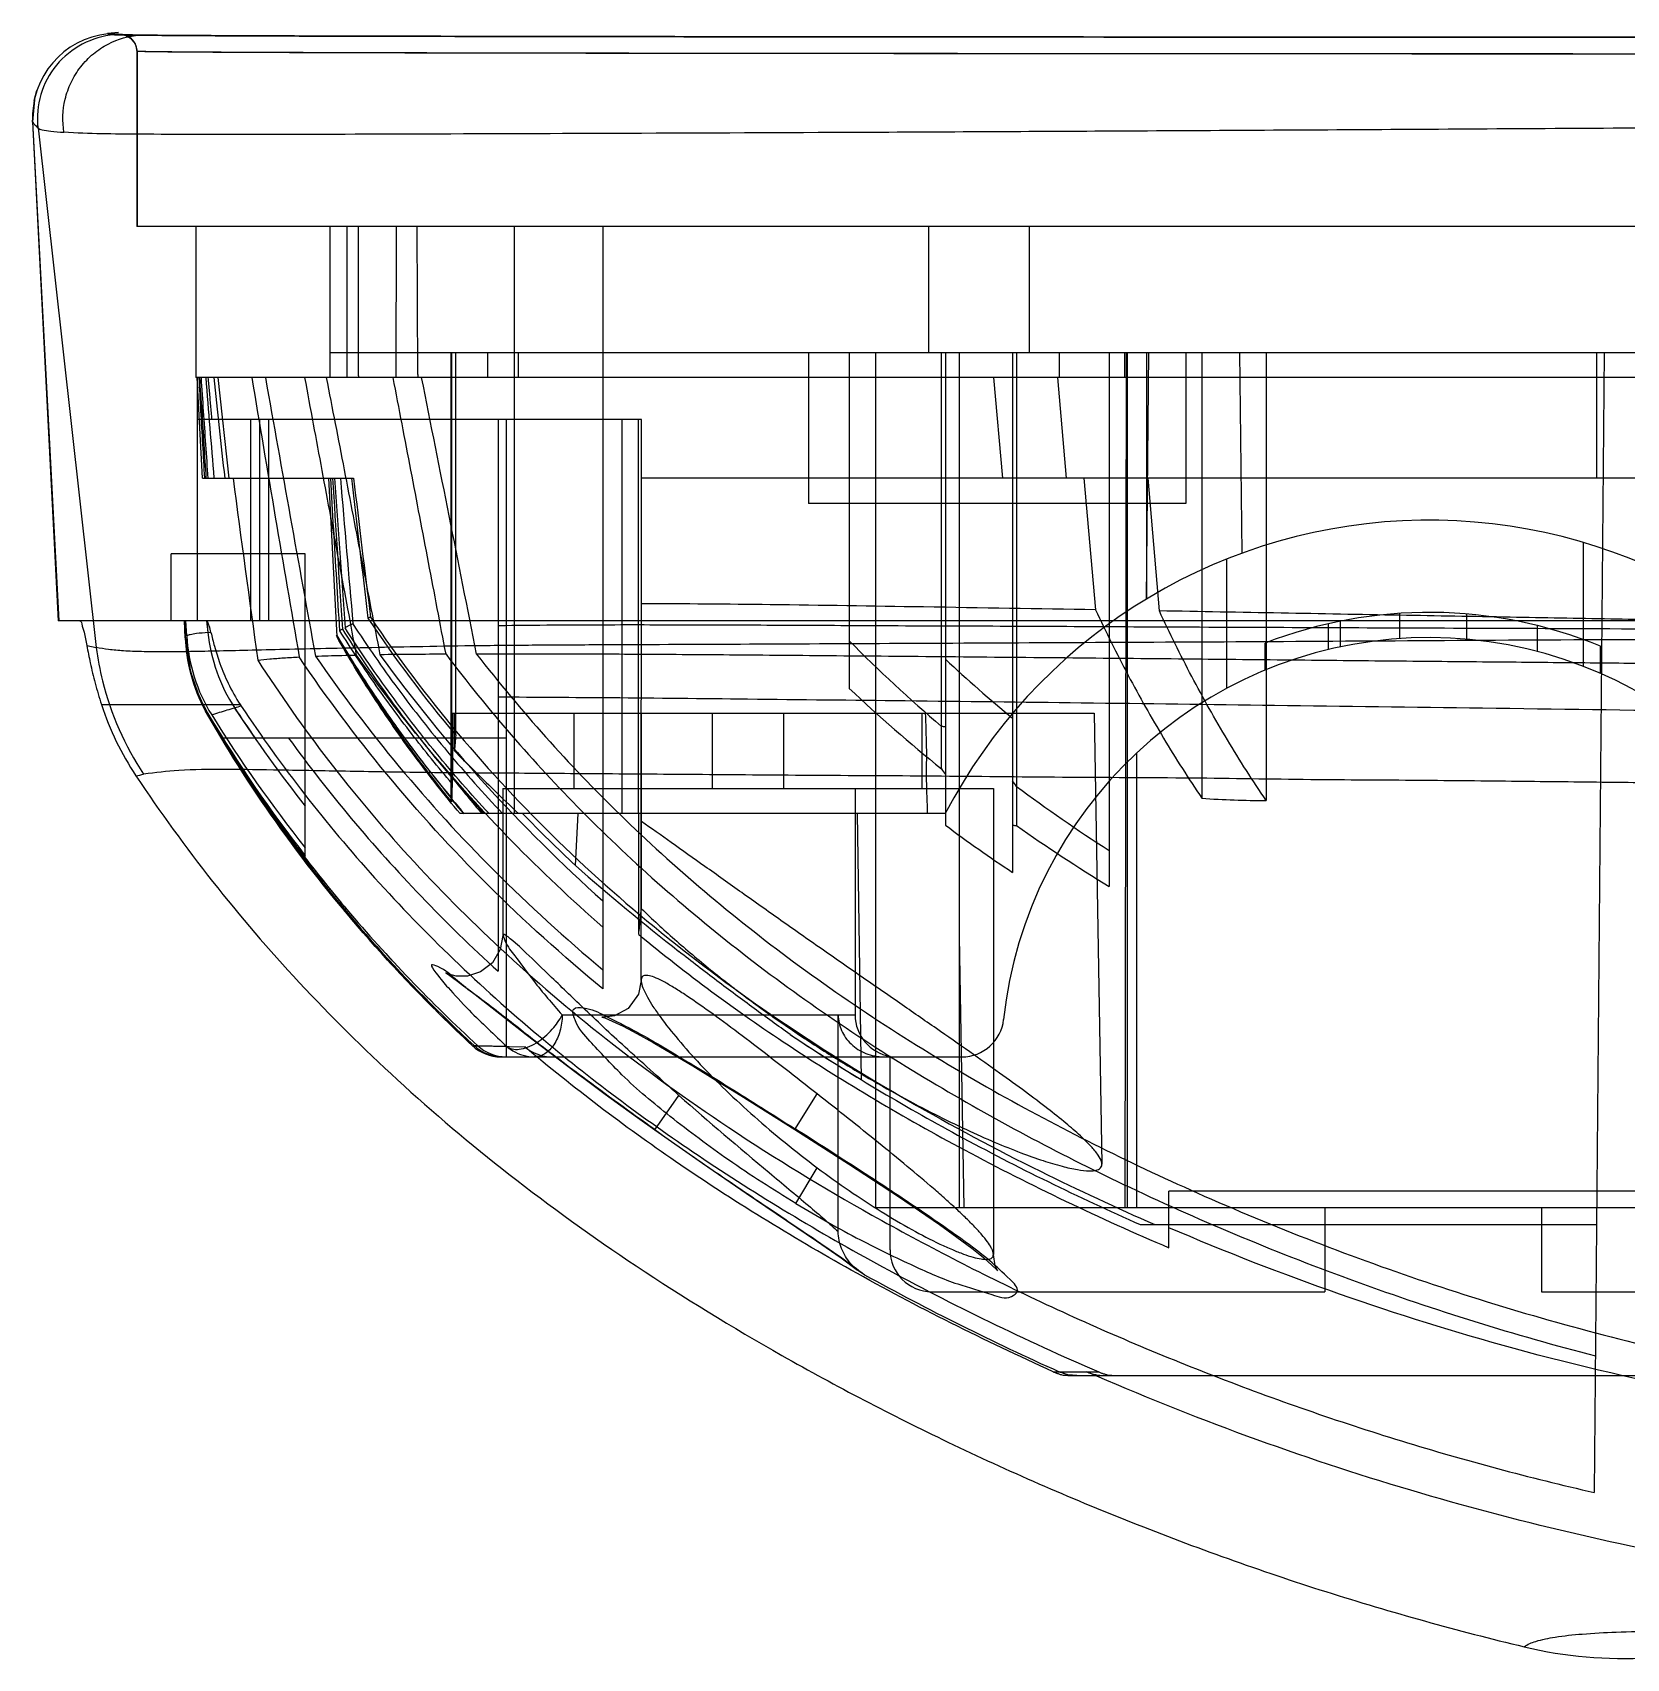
# Model space of a CAD drawing. Header units: inches. Extents: x 67 to 1213, y 469 to 1118.
# Drawn here: x 219.42 to 238.42, y 970.75 to 990.13 of the extents above; entities that cross this region are included whole.
import ezdxf

# ---------------------------------------------------------------- set-up
doc = ezdxf.new("R2010")
doc.units = ezdxf.units.IN
doc.header["$MEASUREMENT"] = 0

msp = doc.modelspace()

# ---------------------------------------------------------------- linework, layer by layer
at = {"color": 7, "linetype": 'Continuous'}
for p, q in [((220.44051, 990.13492), (220.31057, 990.12128)), ((220.31495, 990.11772), (220.4398, 990.13031)), ((220.39123, 990.10712), (220.44486, 990.11158)), ((220.39269, 990.10708), (220.39123, 990.10712)), ((220.44001, 990.13025), (220.4398, 990.13031)), ((220.44472, 990.11176), (220.44479, 990.11157)), ((220.53254, 990.10771), (220.51531, 990.10823)), ((220.563, 990.10695), (220.53254, 990.10771)), ((220.60805, 990.10605), (220.55368, 990.10716)), ((220.69998, 990.10465), (220.60805, 990.10605)), ((220.63946, 990.0033), (220.63923, 990.00376)), ((220.64019, 990.00187), (220.64006, 990.00213)), ((220.90784, 990.10242), (220.69304, 990.10474)), ((222.19935, 990.09563), (220.89423, 990.10255)), ((225.75208, 990.08762), (222.188, 990.09567)), ((235.31321, 990.07972), (225.7044, 990.08769)), ((226.42882, 990.08671), (226.28978, 990.08688)), ((239.07034, 990.0786), (236.52514, 990.07934)), ((220.66001, 989.93126), (220.66001, 987.8202)), ((220.66183, 989.91252), (220.66001, 989.93126)), ((220.66162, 989.91177), (220.66139, 989.91177)), ((220.66161, 989.91224), (220.66162, 989.91184)), ((220.66496, 989.9133), (220.66496, 987.8202)), ((219.43769, 989.33313), (219.41601, 989.06803)), ((219.41601, 989.06803), (219.72192, 983.12014)), ((219.41683, 989.07022), (219.72866, 983.12014)), ((219.4803, 988.99865), (219.48169, 988.99738)), ((219.48161, 988.99801), (220.17611, 982.8018)), ((273.274, 987.8202), (220.66001, 987.8202)), ((221.36496, 987.8202), (221.36496, 986.0202)), ((222.96162, 987.8202), (222.96162, 986.0202)), ((223.16624, 986.0202), (223.16831, 987.8202)), ((223.30339, 986.043), (223.30074, 987.8202)), ((223.75124, 986.0202), (223.75537, 987.8202)), ((224.00871, 986.05886), (224.00401, 987.8202)), ((225.15703, 987.8202), (225.15703, 980.8202)), ((226.21745, 987.8202), (226.21745, 978.7298)), ((230.10295, 986.3202), (230.10295, 987.8202)), ((231.30295, 986.3202), (231.30295, 987.8202)), ((222.96162, 986.3202), (270.97207, 986.3202)), ((224.40707, 980.9646), (224.40707, 986.3202)), ((224.4163, 980.99807), (224.4163, 986.3202)), ((224.46264, 981.75498), (224.46264, 986.3202)), ((224.84667, 986.0202), (224.84667, 986.3202)), ((228.66704, 986.3202), (228.66704, 984.5202)), ((229.15375, 986.3202), (229.15375, 982.31396)), ((229.46704, 986.3202), (229.46704, 976.1202)), ((230.25573, 981.35313), (230.25573, 986.3202)), ((230.30295, 986.3202), (230.30295, 980.68184)), ((230.46704, 986.3202), (230.46704, 976.1202)), ((231.10295, 986.3202), (231.10295, 980.11853)), ((231.15016, 986.3202), (231.15016, 980.678)), ((231.65906, 986.3202), (231.65906, 986.0202)), ((232.25214, 986.3202), (232.25214, 979.95308)), ((232.44211, 986.0202), (232.44211, 986.3202)), ((232.44561, 976.1202), (232.46153, 986.3202)), ((232.46704, 986.3202), (232.46704, 976.1202)), ((232.72464, 986.3202), (232.69381, 983.37656)), ((232.69933, 986.3202), (232.69933, 983.37991)), ((233.16704, 986.3202), (233.16704, 984.5202)), ((233.36015, 986.3202), (233.36015, 981.00307)), ((233.80945, 986.3202), (233.83453, 983.92484)), ((234.12753, 986.3202), (234.12753, 980.97521)), ((238.1578, 986.3202), (238.03916, 972.72457)), ((238.06704, 986.3202), (238.06704, 984.8202)), ((272.55494, 986.0202), (221.36497, 986.0202)), ((221.37831, 986.02019), (221.37904, 986.02016)), ((221.44204, 984.82014), (221.37914, 986.0202)), ((221.37914, 986.02018), (221.37914, 983.12014)), ((221.62369, 986.02019), (221.75585, 984.82008)), ((223.30339, 986.043), (223.3034, 986.0202)), ((224.00871, 986.05886), (224.00874, 986.0202)), ((230.87473, 986.0202), (230.98193, 984.82014)), ((231.74705, 984.82014), (231.64371, 986.0202)), ((226.67671, 985.5202), (221.37914, 985.5202)), ((222.01908, 983.12014), (222.01908, 985.5202)), ((222.12296, 985.5202), (222.12296, 983.12014)), ((222.22965, 985.5202), (222.22965, 983.12014)), ((224.96704, 985.5202), (224.96704, 978.94086)), ((225.06704, 977.9202), (225.06704, 985.5202)), ((226.44204, 985.5202), (226.44204, 980.8202)), ((226.63988, 980.8202), (226.63988, 985.5202)), ((226.67319, 978.83247), (226.67669, 985.5202)), ((221.44186, 984.82013), (221.44113, 984.82015)), ((221.44204, 984.82014), (223.24414, 984.82014)), ((222.9441, 984.82014), (223.04308, 982.93147)), ((267.2574, 984.82014), (226.67668, 984.82014)), ((231.95326, 984.82014), (232.09265, 983.25075)), ((232.85263, 983.23769), (232.71755, 984.82014)), ((233.16704, 984.5202), (228.66704, 984.5202)), ((237.90812, 984.05405), (237.90812, 982.57636)), ((222.66704, 983.9202), (221.06704, 983.9202)), ((221.06704, 983.12014), (221.06704, 983.9202)), ((222.66704, 980.27143), (222.66704, 983.9202)), ((233.65335, 983.85551), (233.65335, 982.313)), ((235.71431, 983.20867), (235.71431, 982.90799)), ((274.21197, 983.12014), (219.72212, 983.12014)), ((221.23615, 982.91752), (221.22669, 983.12014)), ((221.24303, 982.88529), (221.23072, 983.12014)), ((221.2543, 982.94056), (221.24425, 983.12014)), ((221.49154, 983.12014), (221.50547, 982.97984)), ((221.4934, 983.12014), (221.50738, 982.97996)), ((234.86431, 983.08458), (234.86431, 982.77638)), ((235.0128, 983.11618), (235.01176, 983.11622)), ((235.01176, 982.80996), (235.01176, 983.1162)), ((236.51431, 983.20165), (236.51431, 982.90055)), ((237.36279, 982.75288), (237.36279, 983.06246)), ((220.06273, 982.82388), (220.17611, 982.8018)), ((221.50547, 982.9828), (221.54317, 982.97906)), ((223.04168, 982.95168), (223.04052, 982.95442)), ((234.11279, 982.531), (234.11279, 982.85425)), ((238.1128, 982.492), (238.1128, 982.81777)), ((235.01176, 982.80998), (235.0128, 982.80994)), ((220.23802, 982.12014), (221.89292, 982.12014)), ((221.50645, 981.99305), (221.50616, 981.99358)), ((221.51629, 981.99373), (221.51647, 981.99391)), ((221.56655, 981.91103), (221.51747, 981.99329)), ((221.51802, 981.99173), (221.58453, 981.88123)), ((224.42327, 982.0202), (224.42318, 981.24547)), ((224.42327, 982.0202), (232.07369, 982.0202)), ((224.44668, 981.56949), (224.44655, 982.0202)), ((225.87405, 981.1202), (225.87405, 982.0202)), ((226.67573, 979.68726), (226.67647, 982.0202)), ((227.52319, 981.1202), (227.52319, 982.0202)), ((228.37405, 981.1202), (228.37405, 982.0202)), ((230.02319, 981.1202), (230.02319, 982.0202)), ((232.07369, 982.0202), (232.1676, 976.64044)), ((225.06704, 981.7202), (221.67189, 981.7202)), ((232.58008, 981.54227), (232.58008, 976.1202)), ((225.02405, 981.1202), (230.87319, 981.1202)), ((225.02405, 981.1202), (225.02405, 979.36939)), ((229.22405, 981.1202), (229.22405, 978.4202)), ((230.87319, 981.1202), (230.87319, 975.56449)), ((230.30015, 980.8202), (224.51334, 980.8202)), ((225.89105, 980.20062), (225.92059, 980.8202)), ((226.64461, 979.38031), (226.64461, 980.8202)), ((229.30053, 977.64611), (229.25395, 980.8202)), ((230.46704, 979.35568), (230.52178, 976.1202)), ((224.63715, 978.70631), (225.30225, 978.18823)), ((225.73102, 978.4202), (229.22405, 978.4202)), ((229.02342, 975.83714), (229.02342, 978.4202)), ((225.30225, 978.18823), (225.58517, 977.97073)), ((224.66038, 978.05353), (224.72357, 978.05353)), ((224.72464, 978.05254), (224.68246, 978.0541)), ((224.72443, 978.05273), (225.28693, 978.03943)), ((225.07235, 978.04268), (224.72464, 978.05254)), ((225.58517, 977.97073), (225.89874, 977.73357)), ((225.00043, 977.9202), (230.49838, 977.9202)), ((229.64068, 975.6202), (229.64068, 977.92691)), ((226.83467, 977.05124), (227.12405, 977.45891)), ((227.86159, 977.4606), (228.50512, 977.05538)), ((228.50513, 977.0554), (228.77319, 977.47745)), ((228.51656, 976.17231), (228.77319, 976.59795)), ((232.96704, 975.64363), (232.96704, 976.3202)), ((260.96704, 976.3202), (232.96705, 976.3202)), ((241.06704, 976.1202), (229.46704, 976.1202)), ((234.82604, 976.1202), (234.82604, 975.1202)), ((237.40804, 976.1202), (237.40804, 975.1202)), ((232.62511, 975.9202), (238.06704, 975.9202)), ((230.14068, 975.1202), (234.82604, 975.1202)), ((237.40804, 975.1202), (245.71704, 975.1202)), ((231.58759, 974.16479), (232.127, 974.16434)), ((231.79724, 974.1202), (262.13683, 974.1202))]:
    msp.add_line(p, q, dxfattribs=at)
for points in [[(220.51531, 990.10823), (220.50194, 990.10872), (220.4967, 990.10895), (220.49246, 990.10916), (220.48926, 990.10933), (220.4872, 990.10947), (220.48646, 990.10952), (220.48738, 990.10943), (220.49065, 990.10906), (220.49771, 990.10801), (220.51132, 990.10521), (220.53685, 990.09711), (220.58586, 990.06854), (220.64098, 990.00046)], [(220.51203, 990.10504), (220.53812, 990.0966), (220.58693, 990.06769)], [(219.41683, 989.07022), (219.43764, 989.332), (219.46995, 989.44794)], [(219.43591, 989.32376), (219.46872, 989.44436), (219.47042, 989.44932)], [(221.51749, 981.99327), (221.40956, 982.20288), (221.30314, 982.50862), (221.24217, 982.90168)], [(223.11703, 982.82569), (223.09344, 982.86493), (223.04123, 982.95297)], [(221.36278, 982.31303), (221.44484, 982.12542), (221.51804, 981.99171)], [(221.51466, 981.99371), (221.51507, 981.99391), (221.51588, 981.99346), (221.51629, 981.99373)], [(221.51637, 981.99407), (221.51751, 981.9932), (221.51786, 981.9921), (221.51871, 981.99109)], [(225.02409, 979.36914), (224.9935, 979.19991), (224.89888, 979.04315), (224.7581, 978.9341), (224.60234, 978.88427), (224.4668, 978.88432), (224.37913, 978.90627), (224.34381, 978.92156)], [(224.34381, 978.92156), (224.3756, 978.90079), (224.42241, 978.86799), (224.48327, 978.82339), (224.5553, 978.76909), (224.63715, 978.70631)], [(226.67324, 978.83183), (226.6398, 978.66687), (226.51748, 978.49748), (226.35557, 978.40815), (226.23988, 978.39168), (226.20496, 978.39499), (226.24024, 978.38387), (226.32952, 978.34752), (226.4599, 978.28548), (226.62352, 978.19977), (226.81768, 978.09153), (227.04094, 977.96169), (227.29114, 977.81185), (227.5656, 977.64413), (227.86159, 977.4606)], [(225.89874, 977.73357), (226.06784, 977.60745), (226.24568, 977.47621), (226.43261, 977.33977), (226.62888, 977.19807), (226.83463, 977.05118)], [(226.83463, 977.05118), (227.40652, 976.65093), (227.92641, 976.29511)], [(228.50512, 977.05538), (229.14392, 976.64602), (229.4457, 976.44946), (229.73017, 976.26142), (229.99322, 976.0841), (230.23081, 975.9197), (230.43912, 975.77048), (230.61493, 975.63852), (230.75518, 975.52628), (230.85639, 975.43759), (230.91406, 975.37984), (230.92442, 975.36819), (230.89618, 975.42729), (230.87316, 975.56443)], [(227.92641, 976.29511), (228.76272, 975.72813), (229.05783, 975.52266), (229.25395, 975.3776)]]:
    msp.add_lwpolyline(points, dxfattribs=at)
for centre, radius, start, end in [((220.41543, 989.12305), 0.99986, 95.768771, 183.034497), ((220.47446, 989.11019), 1.00042, 94.799803, 186.401336), ((220.46163, 989.91181), 0.2, 0.008769, 94.653213), ((699.24249, 1024.6178), 479.3186, 184.6187997, 184.7627319), ((474.63347, 1013.00296), 254.49129, 186.0862979, 186.3580791), ((840.84025, 1089.26252), 627.36322, 189.47199229, 189.78054304), ((985.24758, 1121.50419), 774.98972, 190.06820571, 190.31776103), ((-1288.73269, 683.4682), 1542.74607, 11.18480864, 11.30972808), ((471.00014, 1017.60186), 251.34033, 187.494308, 187.9938117), ((994.31936, 1034.15299), 772.90198, 183.65956738, 183.79328864), ((765.45769, 1022.45467), 543.74556, 183.9688138, 184.1571174), ((616.40572, 1017.88291), 394.70643, 184.8050389, 185.0582684), ((428.60546, 1007.92942), 206.68126, 186.4197357, 186.8852513), ((450.21768, 1011.64583), 228.55327, 186.7404413, 187.1589209), ((236.06704, 977.8192), 6.501, 33.035541, 152.508224), ((236.06704, 977.8192), 5.401, 67.742272, 111.212687), ((223.21518, 982.81551), 0.22984, 117.068853, 125.99309), ((236.63997, 991.98013), 15.90098, 213.723364, 220.019739), ((223.23396, 983.02049), 2.00046, 182.950495, 210.982949), ((223.23926, 983.00928), 1.99998, 182.999959, 210.515888), ((223.23985, 982.99836), 1.99971, 182.966308, 210.177695), ((223.24033, 982.98903), 1.99971, 182.966308, 209.873968), ((223.25137, 983.05252), 2.00021, 183.208671, 211.838298), ((223.49224, 983.17809), 1.99473, 185.700413, 213.406233), ((235.72106, 990.24674), 14.63441, 209.963582, 219.365918), ((241.63024, 995.22041), 17.54633, 224.678818, 229.589837), ((236.06704, 977.8192), 5.101, 10.907838, 173.840174), ((238.66264, 993.72063), 18.68833, 216.077691, 228.245924), ((224.43472, 910.57383), 72.14701, 90.0703144, 90.6959003), ((242.14331, 995.32382), 17.33642, 226.923329, 230.444107), ((241.58382, 995.45793), 18.09064, 226.599009, 231.230769), ((223.55323, 983.20292), 3.48755, 198.087515, 213.628331), ((236.48297, 991.74721), 17.5591, 213.40782, 218.110291), ((224.654, 972.3376), 10.14409, 105.724549, 106.19278), ((236.36828, 991.67081), 17.41934, 213.407691, 214.83669), ((223.58317, 983.21948), 2.01631, 213.039967, 213.654544), ((223.24009, 982.99362), 1.99971, 209.752575, 210.056629), ((235.65717, 990.23941), 16.37385, 210.240344, 217.500668), ((235.48403, 990.19418), 16.19849, 210.414296, 211.542707), ((235.83684, 990.59563), 16.70473, 211.005512, 217.964948), ((236.01341, 990.98456), 17.02642, 211.859548, 218.384426), ((248.78278, 979.56779), 24.41828, 174.860994, 175.29787), ((217.68016, 995.79977), 14.82857, 281.55061, 281.911486), ((231.60822, 982.27328), 1.63582, 214.228875, 217.066716), ((234.4701, 989.19436), 12.81114, 218.350229, 220.818241), ((229.60354, 980.06922), 1.88447, 34.843379, 37.282175), ((242.26226, 995.99807), 18.54902, 233.196898, 237.339661), ((236.37788, 990.86345), 15.51292, 219.54519, 220.348604), ((234.25329, 995.02468), 14.05003, 266.35534, 269.487124), ((238.10955, 993.27504), 17.89503, 224.106517, 226.938164), ((241.7685, 996.11556), 19.22652, 233.391714, 236.307765), ((242.21609, 996.30021), 19.14443, 234.688298, 238.636716), ((244.52739, 1001.38047), 28.21168, 228.65516, 231.91097), ((229.72405, 978.4202), 0.5, 180, 260.402486), ((230.49838, 978.4202), 0.5, 270, 353.840174), ((241.71274, 998.10414), 23.92893, 236.338026, 238.754151), ((225.00035, 978.4202), 0.5, 226.938538, 269.999967), ((225.02302, 978.42022), 0.50002, 227.071288, 270.000011), ((225.61249, 978.42432), 0.50411, 229.773426, 270.028823), ((230.14068, 975.6202), 0.5, 180, 270), ((244.49047, 1002.82472), 31.40086, 241.146635, 245.880351), ((232.19778, 974.6431), 0.5229, 246.405434, 270.028305), ((238.37678, 975.76235), 5.01615, 256.485394, 273.561797)]:
    msp.add_arc(centre, radius, start, end, dxfattribs=at)
for points, knots in [([(219.79078, 988.94561), (219.76987, 989.07498), (219.777, 989.28393), (219.86971, 989.54412), (219.98309, 989.73024), (220.13542, 989.88551), (220.36367, 990.03778), (220.56344, 990.09419), (220.69286, 990.10409)], [0, 0, 0, 0, 0.23930068, 0.36916563, 0.50169075, 0.63392093, 0.76299568, 1, 1, 1, 1]), ([(220.39075, 990.10708), (220.37544, 990.10739), (220.35243, 990.10806), (220.32844, 990.11052), (220.31741, 990.11322), (220.31556, 990.11629), (220.31497, 990.11714), (220.31467, 990.11746)], [0, 0, 0, 0, 0.58714172, 0.86436267, 0.96069537, 0.98313021, 1, 1, 1, 1]), ([(220.39123, 990.10712), (220.37601, 990.10756), (220.35435, 990.10873), (220.32758, 990.10968), (220.31809, 990.11477), (220.31495, 990.11772)], [0, 0, 0, 0, 0.58465302, 0.84541861, 1, 1, 1, 1]), ([(220.69282, 990.10409), (220.62272, 990.10458), (220.52268, 990.10576), (220.4226, 990.10609), (220.39265, 990.10708)], [0, 0, 0, 0, 0.70051969, 1, 1, 1, 1]), ([(220.39267, 990.10708), (220.42262, 990.10609), (220.52271, 990.10576), (220.62276, 990.10459), (220.69286, 990.10409)], [0, 0, 0, 0, 0.29947798, 1, 1, 1, 1]), ([(220.66161, 989.91168), (220.66146, 989.92568), (220.65845, 989.95331), (220.6458, 989.99351), (220.62507, 990.03004), (220.5967, 990.06106), (220.56302, 990.0862), (220.52524, 990.10291), (220.48542, 990.1114), (220.45906, 990.11203), (220.44579, 990.11114)], [0, 0, 0, 0, 0.12732756, 0.25122562, 0.38132722, 0.50634209, 0.63135701, 0.76145878, 0.87904926, 1, 1, 1, 1]), ([(220.44579, 990.11114), (220.44628, 990.1109), (220.448, 990.11027), (220.4549, 990.10974), (220.46927, 990.10862), (220.49382, 990.10779), (220.53737, 990.1065), (220.58772, 990.10555), (220.64354, 990.10466), (220.6753, 990.10422), (220.69213, 990.10401)], [0, 0, 0, 0, 0.00645298, 0.0223876, 0.08323179, 0.1827057, 0.32066708, 0.61362956, 0.79517371, 1, 1, 1, 1]), ([(220.69223, 990.10401), (220.67178, 990.10428), (220.63379, 990.1048), (220.58116, 990.10569), (220.53726, 990.10657), (220.50328, 990.1075), (220.47837, 990.10827), (220.46186, 990.10929), (220.45161, 990.10966), (220.44708, 990.11075), (220.44587, 990.11115)], [0, 0, 0, 0, 0.24878225, 0.46227864, 0.64035531, 0.78288041, 0.87602913, 0.9432762, 0.98455686, 1, 1, 1, 1]), ([(246.96704, 990.07705), (245.39354, 990.07704), (242.29534, 990.07723), (237.77004, 990.07884), (233.53543, 990.08045), (229.72881, 990.083), (226.47443, 990.08592), (224.15775, 990.08937), (222.65813, 990.09305), (221.82161, 990.0959), (221.18826, 990.09918), (220.83458, 990.10205), (220.69266, 990.10408)], [0, 0, 0, 0, 0.1796614, 0.35375081, 0.5166971, 0.66316647, 0.78838916, 0.88828071, 0.92768356, 0.95961546, 0.98379466, 1, 1, 1, 1]), ([(220.69282, 990.10409), (220.83476, 990.10206), (221.18852, 990.09919), (221.82204, 990.09591), (222.65885, 990.09306), (224.15909, 990.08938), (226.47671, 990.08592), (229.73208, 990.08301), (233.53913, 990.08045), (237.77335, 990.07885), (242.29729, 990.07722), (245.39432, 990.07703), (246.96704, 990.07704)], [0, 0, 0, 0, 0.01620856, 0.04039321, 0.07233671, 0.11175634, 0.21169119, 0.33696283, 0.48345525, 0.64638131, 0.82042605, 1, 1, 1, 1]), ([(220.66157, 989.91491), (220.66278, 989.91451), (220.66727, 989.91342), (220.67743, 989.91305), (220.6938, 989.91203), (220.73299, 989.9108), (220.8043, 989.90917), (220.92287, 989.90747), (221.08396, 989.90575), (221.2922, 989.9041), (221.54476, 989.90251), (221.9461, 989.90049), (222.50374, 989.89837), (223.22968, 989.89614), (224.04939, 989.89411), (225.01041, 989.8922), (226.148, 989.89044), (227.42958, 989.88888), (228.76544, 989.88752), (230.07084, 989.88631), (231.31129, 989.8853), (232.48099, 989.88449), (233.57836, 989.88384), (234.6039, 989.88331), (235.56339, 989.88287), (236.46638, 989.88249), (237.32226, 989.88217), (238.13602, 989.88187), (238.90505, 989.88161), (239.62176, 989.88139), (240.28008, 989.8812), (240.88035, 989.88104), (241.42804, 989.88091), (241.92901, 989.88081), (242.38829, 989.88073), (242.81022, 989.88066), (243.19837, 989.88061), (243.5558, 989.88057), (243.88524, 989.88054), (244.18896, 989.88052), (244.46874, 989.8805), (244.72617, 989.88048), (244.96281, 989.88047), (245.18033, 989.88047), (245.38026, 989.88046), (245.56406, 989.88046), (245.73319, 989.88046), (245.8891, 989.88046), (246.03283, 989.88046), (246.16476, 989.88046), (246.28504, 989.88047), (246.39444, 989.88047), (246.4947, 989.88047), (246.58802, 989.88048), (246.67756, 989.88048), (246.76775, 989.88048), (246.86426, 989.88048), (246.93142, 989.88048), (246.96704, 989.88048)], [0, 0, 0, 0, 0.00014339, 0.00052696, 0.00115194, 0.00201776, 0.00499563, 0.00928916, 0.01554044, 0.02336769, 0.03303849, 0.04434346, 0.06913864, 0.09663453, 0.12713215, 0.16262222, 0.20623209, 0.25686711, 0.30877919, 0.35857754, 0.40574046, 0.45024447, 0.4919735, 0.53088839, 0.56720168, 0.60139634, 0.63386924, 0.66480941, 0.69420005, 0.7215716, 0.74654567, 0.76927781, 0.79002811, 0.80900644, 0.82640986, 0.84240655, 0.85712467, 0.87067604, 0.88316954, 0.89469466, 0.90531276, 0.91507765, 0.92405195, 0.93230108, 0.93988404, 0.94685265, 0.95326158, 0.95917231, 0.9646335, 0.96965371, 0.97421761, 0.97835113, 0.98213001, 0.98565139, 0.98899349, 0.99234154, 0.9959369, 1, 1, 1, 1]), ([(246.96704, 989.87726), (246.93645, 989.87726), (246.87645, 989.87726), (246.78654, 989.87726), (246.69585, 989.87726), (246.60072, 989.87725), (246.49801, 989.87725), (246.38472, 989.87725), (246.25873, 989.87724), (246.11924, 989.87724), (245.96598, 989.87724), (245.79812, 989.87724), (245.61401, 989.87724), (245.41171, 989.87724), (245.18932, 989.87724), (244.94483, 989.87725), (244.67612, 989.87726), (244.38119, 989.87728), (244.05796, 989.8773), (243.70388, 989.87734), (243.3159, 989.87738), (242.89072, 989.87743), (242.4249, 989.8775), (241.91476, 989.87759), (241.35643, 989.87771), (240.74607, 989.87785), (240.08115, 989.87803), (239.36199, 989.87824), (238.59014, 989.87849), (237.7654, 989.87878), (236.88319, 989.87911), (235.93498, 989.87949), (234.91148, 989.87994), (233.80608, 989.88049), (232.61725, 989.88118), (231.34749, 989.88205), (229.99949, 989.88315), (228.59749, 989.88446), (227.21766, 989.88589), (225.95613, 989.88749), (224.86272, 989.88925), (223.91293, 989.89118), (223.05732, 989.8934), (222.38523, 989.89555), (221.88742, 989.89758), (221.5552, 989.89922), (221.27133, 989.90099), (221.04187, 989.90291), (220.88803, 989.90468), (220.79495, 989.90623), (220.74553, 989.90724), (220.70922, 989.90834), (220.68488, 989.90917), (220.67063, 989.91028), (220.6638, 989.91081), (220.66209, 989.91144), (220.66161, 989.91168)], [0, 0, 0, 0, 0.00348863, 0.00684279, 0.01025409, 0.01383048, 0.01769266, 0.02196673, 0.02675118, 0.03206055, 0.0378748, 0.04422981, 0.05120373, 0.05887142, 0.06730022, 0.07656597, 0.08675453, 0.0979443, 0.11020117, 0.12361733, 0.13832391, 0.15444826, 0.17210705, 0.19144688, 0.21262691, 0.23578047, 0.26105517, 0.28845668, 0.3177962, 0.34907911, 0.38251344, 0.41840679, 0.45721614, 0.4992372, 0.5444705, 0.5927948, 0.64404496, 0.6982019, 0.75268447, 0.80140487, 0.8420717, 0.87738085, 0.9097234, 0.93964879, 0.9540285, 0.96649596, 0.9775366, 0.98640294, 0.99266521, 0.995082, 0.99701974, 0.99830215, 0.99922671, 0.99979209, 0.9999401, 1, 1, 1, 1]), ([(219.4803, 988.99861), (219.46536, 989.01223), (219.44646, 989.02988), (219.42697, 989.0514), (219.42025, 989.05994), (219.41717, 989.06487), (219.41579, 989.0679), (219.41646, 989.06938), (219.41676, 989.07007), (219.41682, 989.0704)], [0, 0, 0, 0, 0.62181532, 0.79233629, 0.89594772, 0.95180894, 0.9771201, 0.98953574, 1, 1, 1, 1]), ([(219.41683, 989.07022), (219.41711, 989.06718), (219.42023, 989.05654), (219.44551, 989.03417), (219.46413, 989.01224), (219.4803, 988.99865)], [0, 0, 0, 0, 0.08992408, 0.34514582, 1, 1, 1, 1]), ([(246.96704, 989.02642), (245.699, 989.02668), (243.18383, 989.02009), (239.43474, 989.00029), (235.80732, 988.97771), (232.37857, 988.95808), (229.24772, 988.94247), (226.47483, 988.93114), (224.12846, 988.92412), (222.24738, 988.9172), (220.85722, 988.91992), (220.0881, 988.92591), (219.79077, 988.9456)], [0, 0, 0, 0, 0.13997628, 0.27764485, 0.41386075, 0.54040843, 0.65614387, 0.75947454, 0.84650268, 0.91516272, 0.96710668, 1, 1, 1, 1]), ([(219.48169, 988.99737), (219.49316, 988.98432), (219.54858, 988.97175), (219.64901, 988.95504), (219.73794, 988.94893), (219.79078, 988.94561)], [0, 0, 0, 0, 0.16530402, 0.49651535, 1, 1, 1, 1]), ([(221.39891, 986.0202), (221.40655, 985.88785), (221.41835, 985.62196), (221.44298, 985.22206), (221.45838, 984.95443), (221.46626, 984.82014)], [0, 0, 0, 0, 0.33088602, 0.66425235, 1, 1, 1, 1]), ([(221.48821, 984.82014), (221.47966, 984.95458), (221.46239, 985.22234), (221.43876, 985.62252), (221.41804, 985.88789), (221.40981, 986.0202)], [0, 0, 0, 0, 0.33604348, 0.66932417, 1, 1, 1, 1]), ([(221.5104, 984.82014), (221.50123, 984.95316), (221.48292, 985.21951), (221.45576, 985.61953), (221.43777, 985.88654), (221.42881, 986.0202)], [0, 0, 0, 0, 0.33254969, 0.66588323, 1, 1, 1, 1]), ([(221.55673, 985.5202), (221.55168, 985.57567), (221.54152, 985.6867), (221.52647, 985.85337), (221.51648, 985.96456), (221.51149, 986.0202)], [0, 0, 0, 0, 0.33288533, 0.6662192, 1, 1, 1, 1]), ([(223.27889, 982.71123), (223.21085, 983.07759), (223.07406, 983.81152), (222.86966, 984.91459), (222.73215, 985.65111), (222.6643, 986.0202)], [0, 0, 0, 0, 0.33214489, 0.66547887, 1, 1, 1, 1]), ([(222.91897, 986.0202), (222.98973, 985.65395), (223.13157, 984.92052), (223.34482, 983.81896), (223.48719, 983.08363), (223.55847, 982.71548)], [0, 0, 0, 0, 0.33245466, 0.66578825, 1, 1, 1, 1]), ([(224.34622, 982.72083), (224.277, 983.0854), (224.13774, 983.81657), (223.92763, 984.91635), (223.7868, 985.65158), (223.71599, 986.0202)], [0, 0, 0, 0, 0.33142433, 0.66475766, 1, 1, 1, 1]), ([(223.08005, 983.00156), (223.06775, 983.2038), (223.04313, 983.60809), (223.00686, 984.21429), (222.98285, 984.61825), (222.97091, 984.82014)], [0, 0, 0, 0, 0.33363931, 0.66697273, 1, 1, 1, 1]), ([(232.09264, 983.25074), (231.40827, 983.26242), (230.11515, 983.284), (228.30988, 983.3121), (227.18888, 983.32225), (226.67668, 983.32317)], [0, 0, 0, 0, 0.37910627, 0.71630986, 1, 1, 1, 1]), ([(232.09265, 983.25075), (232.21556, 982.98719), (232.47267, 982.46927), (232.8951, 981.71866), (233.20147, 981.23741), (233.36015, 981.00307)], [0, 0, 0, 0, 0.33778049, 0.67127455, 1, 1, 1, 1]), ([(242.06731, 983.04869), (241.79058, 983.05776), (241.21091, 983.0758), (240.29848, 983.09953), (239.29803, 983.12136), (238.20085, 983.14198), (236.99658, 983.16316), (235.68625, 983.18621), (234.29156, 983.21187), (233.33668, 983.22923), (232.85262, 983.2377)], [0, 0, 0, 0, 0.09012382, 0.18876861, 0.29709276, 0.41584237, 0.54595806, 0.68913882, 0.84241492, 1, 1, 1, 1]), ([(234.12753, 980.97521), (233.96604, 981.21249), (233.65588, 981.69838), (233.23136, 982.45424), (232.97472, 982.97415), (232.85263, 983.23769)], [0, 0, 0, 0, 0.33123018, 0.66480727, 1, 1, 1, 1]), ([(219.98033, 983.12014), (219.99381, 983.12014), (220.00815, 983.05454), (220.0364, 982.97241), (220.05276, 982.87757), (220.06273, 982.82389)], [0, 0, 0, 0, 0.13066701, 0.47075573, 1, 1, 1, 1]), ([(221.54317, 982.98213), (221.53708, 983.00762), (221.52616, 983.05117), (221.51123, 983.09277), (221.49854, 983.12014), (221.49154, 983.12014)], [0, 0, 0, 0, 0.52683307, 0.85920365, 1, 1, 1, 1]), ([(223.11064, 983.0201), (223.27141, 982.76545), (223.61242, 982.26039), (224.17497, 981.5258), (224.58267, 981.05337), (224.79566, 980.8202)], [0, 0, 0, 0, 0.32565306, 0.65850048, 1, 1, 1, 1]), ([(223.23645, 983.08212), (223.22465, 983.0767), (223.20221, 983.06681), (223.17098, 983.05188), (223.15158, 983.04232), (223.14267, 983.0376)], [0, 0, 0, 0, 0.37523988, 0.70856012, 1, 1, 1, 1]), ([(224.85953, 980.8202), (224.64239, 981.05523), (224.2269, 981.53137), (223.65377, 982.27185), (223.3064, 982.78098), (223.14273, 983.0376)], [0, 0, 0, 0, 0.34191044, 0.6747748, 1, 1, 1, 1]), ([(223.23646, 983.08212), (223.40664, 982.81988), (223.76784, 982.29981), (224.36356, 981.54446), (224.7952, 981.05942), (225.0207, 980.8202)], [0, 0, 0, 0, 0.32515086, 0.65807759, 1, 1, 1, 1]), ([(223.44614, 983.16309), (223.44259, 983.16189), (223.43554, 983.15953), (223.42508, 983.15591), (223.4182, 983.15342), (223.41478, 983.15222)], [0, 0, 0, 0, 0.3387599, 0.67208429, 1, 1, 1, 1]), ([(223.44614, 983.16309), (223.76799, 982.68142), (224.47014, 981.75063), (225.66474, 980.47292), (226.97635, 979.31786), (228.38006, 978.29155), (229.86774, 977.37082), (231.34454, 976.58334), (232.33986, 976.12094), (232.8005, 975.9202)], [0, 0, 0, 0, 0.14493731, 0.29100469, 0.43693084, 0.58153486, 0.72554036, 0.87430569, 1, 1, 1, 1]), ([(242.06704, 982.97142), (241.33744, 982.98703), (239.87309, 983.01284), (237.82529, 983.02543), (235.97878, 983.03074), (234.27019, 983.03866), (232.67148, 983.04479), (231.13767, 983.05415), (229.79557, 983.05716), (228.5531, 983.06464), (227.40465, 983.06845), (226.21973, 983.07173), (225.4086, 983.0654), (224.96704, 983.06108)], [0, 0, 0, 0, 0.12802653, 0.25692952, 0.35925484, 0.45196721, 0.55667776, 0.63972292, 0.72105414, 0.79212703, 0.8576977, 0.92253209, 1, 1, 1, 1]), ([(220.06273, 982.82389), (220.07555, 982.7549), (220.10507, 982.60529), (220.16154, 982.36997), (220.21025, 982.20517), (220.23802, 982.12014)], [0, 0, 0, 0, 0.29006317, 0.63024206, 1, 1, 1, 1]), ([(246.96683, 982.86569), (246.73652, 982.86566), (246.39589, 982.85419), (245.94385, 982.84735), (245.49922, 982.84325), (244.94279, 982.84058), (244.27609, 982.84208), (243.61108, 982.84776), (242.72832, 982.8593), (241.63207, 982.87561), (240.32871, 982.89114), (238.63628, 982.89659), (236.59009, 982.8851), (234.22799, 982.86993), (232.00175, 982.8589), (229.92883, 982.84901), (228.02751, 982.83983), (226.55847, 982.83393), (225.48278, 982.8288), (224.75709, 982.82283), (224.08941, 982.81236), (223.4808, 982.79997), (222.93058, 982.78849), (222.43728, 982.77771), (221.99862, 982.7672), (221.61172, 982.75805), (221.27315, 982.75137), (220.97925, 982.74849), (220.72647, 982.75076), (220.51164, 982.75908), (220.33199, 982.77434), (220.22419, 982.79125), (220.17611, 982.80182)], [0, 0, 0, 0, 0.02578526, 0.03814982, 0.05061679, 0.07556859, 0.1004486, 0.12525984, 0.15002669, 0.19929129, 0.24801087, 0.29596096, 0.38877656, 0.47710507, 0.56043075, 0.63803028, 0.70919408, 0.77330669, 0.80250661, 0.8296313, 0.85455733, 0.87726884, 0.8977865, 0.91617368, 0.93251212, 0.94691393, 0.9595036, 0.97042496, 0.97982055, 0.9878041, 0.99448846, 1, 1, 1, 1]), ([(221.50738, 982.97996), (221.4613, 982.97595), (221.39, 982.9713), (221.30584, 982.95658), (221.26721, 982.94691), (221.2543, 982.94055)], [0, 0, 0, 0, 0.54012662, 0.83198307, 1, 1, 1, 1]), ([(221.54317, 982.98213), (221.55632, 982.92704), (221.58704, 982.80168), (221.6512, 982.59758), (221.74982, 982.36197), (221.83953, 982.20223), (221.89292, 982.12014)], [0, 0, 0, 0, 0.18174812, 0.41406851, 0.68576181, 1, 1, 1, 1]), ([(224.41622, 981.00504), (224.24365, 981.21253), (223.91195, 981.63304), (223.45263, 982.28372), (223.17283, 982.72977), (223.04029, 982.95441)], [0, 0, 0, 0, 0.33899327, 0.67238115, 1, 1, 1, 1]), ([(223.0418, 982.95168), (223.18672, 982.70457), (223.49401, 982.21526), (224.00206, 981.50354), (224.37099, 981.04579), (224.56356, 980.8202)], [0, 0, 0, 0, 0.32777895, 0.66063221, 1, 1, 1, 1]), ([(224.51326, 980.82021), (224.32611, 981.04433), (223.96813, 981.49894), (223.47761, 982.20415), (223.18196, 982.68795), (223.04308, 982.93147)], [0, 0, 0, 0, 0.34009138, 0.67347639, 1, 1, 1, 1]), ([(224.4195, 981.17766), (224.25314, 981.37284), (223.93261, 981.76746), (223.48566, 982.37618), (223.21079, 982.79229), (223.08005, 983.00156)], [0, 0, 0, 0, 0.33972577, 0.6731349, 1, 1, 1, 1]), ([(220.17611, 982.8018), (220.1931, 982.66772), (220.29344, 982.13619), (220.51561, 981.62747), (220.74078, 981.29049)], [0, 0, 0, 0, 0.25008687, 1, 1, 1, 1]), ([(222.10207, 982.6489), (222.15, 982.65511), (222.25278, 982.66618), (222.41728, 982.67923), (222.53375, 982.68609), (222.59532, 982.68927)], [0, 0, 0, 0, 0.29293878, 0.62632606, 1, 1, 1, 1]), ([(222.10207, 982.64894), (222.36646, 982.23871), (222.93515, 981.43366), (223.90202, 980.28186), (225.00808, 979.17071), (226.2811, 978.08568), (227.75936, 977.02063), (229.46821, 975.98097), (231.39787, 974.98902), (233.50679, 974.08653), (235.73312, 973.31178), (237.26572, 972.90209), (238.03916, 972.72457)], [0, 0, 0, 0, 0.07616368, 0.15361057, 0.23442558, 0.32055046, 0.41436378, 0.51846115, 0.63242303, 0.75268375, 0.87615903, 1, 1, 1, 1]), ([(226.21745, 978.7298), (225.73863, 979.12429), (224.83613, 979.93776), (223.62481, 981.2651), (222.92031, 982.20699), (222.59533, 982.68928)], [0, 0, 0, 0, 0.34574393, 0.67590226, 1, 1, 1, 1]), ([(222.789, 982.69782), (222.83977, 982.70112), (222.94512, 982.70301), (223.10808, 982.70797), (223.22025, 982.71061), (223.278, 982.71112)], [0, 0, 0, 0, 0.31196922, 0.64585358, 1, 1, 1, 1]), ([(222.78979, 982.69795), (223.10247, 982.24364), (223.77559, 981.35657), (224.92128, 980.1034), (225.76915, 979.33223), (226.21745, 978.95779)], [0, 0, 0, 0, 0.32522833, 0.65555622, 1, 1, 1, 1]), ([(226.21745, 979.4661), (225.84145, 979.7951), (225.12519, 980.47082), (224.14403, 981.55699), (223.55582, 982.3206), (223.27889, 982.71123)], [0, 0, 0, 0, 0.34165742, 0.67255018, 1, 1, 1, 1]), ([(224.34622, 982.72083), (224.84372, 982.063), (225.96217, 980.77126), (227.92991, 979.04599), (230.14012, 977.56482), (232.57714, 976.28194), (235.20374, 975.1911), (237.08854, 974.60419), (238.05338, 974.35484)], [0, 0, 0, 0, 0.15135053, 0.31245264, 0.47879161, 0.63839073, 0.81713007, 1, 1, 1, 1]), ([(224.71142, 982.72121), (225.23695, 982.04654), (226.41432, 980.72999), (228.48709, 978.98153), (230.81431, 977.49391), (233.37565, 976.21766), (236.1203, 975.15457), (238.08072, 974.6046), (239.0805, 974.37813)], [0, 0, 0, 0, 0.15156577, 0.3118683, 0.47910716, 0.63984339, 0.81832131, 1, 1, 1, 1]), ([(246.96506, 982.51542), (246.87771, 982.5156), (246.70937, 982.50886), (246.46081, 982.50554), (246.21747, 982.5034), (245.97215, 982.50314), (245.72322, 982.50444), (245.47018, 982.50677), (245.2071, 982.50964), (244.92383, 982.51296), (244.60917, 982.51675), (244.25587, 982.5211), (243.86042, 982.52621), (243.42133, 982.53278), (242.93707, 982.54126), (242.40534, 982.55146), (241.82285, 982.56301), (241.18485, 982.57509), (240.48581, 982.58695), (239.71972, 982.59782), (238.87988, 982.6077), (237.95876, 982.61697), (236.94853, 982.6263), (235.84171, 982.6366), (234.63213, 982.64808), (233.31144, 982.66141), (231.89614, 982.67529), (230.44588, 982.6883), (229.04971, 982.70064), (227.7752, 982.71144), (226.64152, 982.71998), (225.63675, 982.72257), (225.00767, 982.72138), (224.71143, 982.72122)], [0, 0, 0, 0, 0.01177515, 0.02270137, 0.03350995, 0.04457791, 0.05577083, 0.06706597, 0.07868962, 0.09123637, 0.10525266, 0.12111013, 0.1388642, 0.15856502, 0.18030561, 0.20415311, 0.23025589, 0.25884097, 0.29017117, 0.32450132, 0.36212009, 0.40338991, 0.4486756, 0.49830621, 0.55259571, 0.61173534, 0.67634507, 0.74338873, 0.80724003, 0.86455681, 0.91519979, 0.96006562, 1, 1, 1, 1]), ([(221.82699, 982.07996), (221.76525, 982.06205), (221.6734, 982.03515), (221.58211, 982.00634), (221.55188, 981.99779)], [0, 0, 0, 0, 0.67173561, 1, 1, 1, 1]), ([(221.90481, 982.10207), (222.38361, 981.38305), (223.4747, 979.98155), (225.33169, 978.20577), (227.38197, 976.67659), (229.61839, 975.33463), (231.25148, 974.54291), (232.12916, 974.16335)], [0, 0, 0, 0, 0.197534, 0.40443368, 0.58564215, 0.78134243, 1, 1, 1, 1]), ([(242.06704, 981.97864), (241.15442, 982.0027), (239.36724, 982.0418), (236.75335, 982.07612), (234.28437, 982.10904), (231.98911, 982.13902), (229.8945, 982.16325), (228.02606, 982.18346), (226.40861, 982.2011), (225.41692, 982.20604), (224.96704, 982.20924)], [0, 0, 0, 0, 0.16014714, 0.31357813, 0.45857026, 0.59329838, 0.7162488, 0.82603387, 0.92108078, 1, 1, 1, 1]), ([(224.65896, 978.05489), (224.22932, 978.4564), (223.42449, 979.28169), (222.37036, 980.60235), (221.77374, 981.52809), (221.50632, 981.99329)], [0, 0, 0, 0, 0.34854024, 0.68196218, 1, 1, 1, 1]), ([(221.50645, 981.99305), (222.00537, 981.12519), (222.98865, 979.74229), (224.14468, 978.53544), (224.65921, 978.05462)], [0, 0, 0, 0, 0.57788238, 1, 1, 1, 1]), ([(221.51629, 981.99373), (221.75697, 981.58496), (222.27403, 980.78927), (223.08754, 979.74372), (223.90992, 978.83404), (224.44786, 978.30796), (224.72464, 978.05254)], [0, 0, 0, 0, 0.27897591, 0.55761968, 0.77843588, 1, 1, 1, 1]), ([(230.06184, 982.0202), (230.06446, 981.88658), (230.07865, 981.61983), (230.06855, 981.21955), (230.08274, 980.95331), (230.08535, 980.8202)], [0, 0, 0, 0, 0.33401959, 0.66725404, 1, 1, 1, 1]), ([(230.30295, 981.85181), (230.29761, 981.85312), (230.28705, 981.85552), (230.2713, 981.85834), (230.26088, 981.8597), (230.25573, 981.86022)], [0, 0, 0, 0, 0.34322973, 0.67683251, 1, 1, 1, 1]), ([(221.67189, 981.7202), (221.93383, 981.28847), (222.51208, 980.42934), (223.51808, 979.20076), (224.27832, 978.43004), (224.68246, 978.0541)], [0, 0, 0, 0, 0.31843487, 0.65193224, 1, 1, 1, 1]), ([(222.46962, 981.7202), (222.70791, 981.39309), (223.21368, 980.74598), (224.04718, 979.81672), (224.65177, 979.22859), (224.96704, 978.94086)], [0, 0, 0, 0, 0.32442804, 0.65782492, 1, 1, 1, 1]), ([(224.44668, 981.56949), (224.51916, 981.49625), (224.67583, 981.33889), (224.9302, 981.08848), (225.11352, 980.91279), (225.2116, 980.8202)], [0, 0, 0, 0, 0.28867599, 0.62210357, 1, 1, 1, 1]), ([(220.64933, 981.2715), (220.93652, 980.83969), (221.55265, 979.99089), (222.59362, 978.77745), (223.77484, 977.60961), (225.11569, 976.47709), (226.64736, 975.37621), (228.39554, 974.30703), (230.36617, 973.2806), (232.53204, 972.33612), (234.82732, 971.51601), (236.40883, 971.07646), (237.20454, 970.88509)], [0, 0, 0, 0, 0.07785709, 0.15726116, 0.23976982, 0.32696478, 0.42049579, 0.52267635, 0.63435945, 0.75381424, 0.87713298, 1, 1, 1, 1]), ([(246.96711, 981.08627), (246.82948, 981.07941), (246.53778, 981.0645), (246.08767, 981.06072), (245.61506, 981.06365), (245.13113, 981.06439), (244.64285, 981.069), (244.16363, 981.08028), (243.69604, 981.09391), (243.22375, 981.10684), (242.71635, 981.11836), (242.15299, 981.12933), (241.52118, 981.14029), (240.81291, 981.15243), (240.02154, 981.16678), (239.1408, 981.18236), (238.16573, 981.19303), (237.09099, 981.20495), (235.91079, 981.21784), (234.61524, 981.22254), (233.19892, 981.24803), (231.69853, 981.25011), (230.17962, 981.26869), (228.7197, 981.27441), (227.3684, 981.28668), (226.14384, 981.29418), (225.04561, 981.30262), (224.06027, 981.30886), (223.18107, 981.32454), (222.40709, 981.33909), (221.74431, 981.34957), (221.19948, 981.34403), (220.87918, 981.31121), (220.74078, 981.29049)], [0, 0, 0, 0, 0.01575925, 0.03339892, 0.05146924, 0.0698125, 0.08874529, 0.10731359, 0.12463334, 0.14224519, 0.16134826, 0.18267798, 0.2066876, 0.2336167, 0.26369297, 0.29720964, 0.33435934, 0.3752155, 0.42013312, 0.46934235, 0.5233835, 0.58213488, 0.64093407, 0.69710913, 0.74910221, 0.79548456, 0.83716153, 0.87470687, 0.90817656, 0.93772868, 0.96323837, 0.98399463, 1, 1, 1, 1]), ([(224.42318, 981.24547), (224.42056, 981.20095), (224.41716, 981.13253), (224.41489, 981.05232), (224.41597, 981.01673), (224.41622, 981.00504)], [0, 0, 0, 0, 0.55607004, 0.85417427, 1, 1, 1, 1]), ([(224.40706, 980.96457), (224.40896, 980.9646), (224.41342, 980.96734), (224.41544, 980.97606), (224.41532, 980.98261), (224.41551, 980.98658)], [0, 0, 0, 0, 0.22242763, 0.53253418, 1, 1, 1, 1]), ([(226.67568, 979.68727), (226.80454, 979.56281), (227.0744, 979.31429), (227.50122, 978.95443), (227.95169, 978.60589), (228.41331, 978.2768), (228.87416, 977.97304), (229.32409, 977.69817), (229.75526, 977.45373), (230.16133, 977.24023), (230.53749, 977.05736), (230.87959, 976.90464), (231.18508, 976.78107), (231.45143, 976.68561), (231.67748, 976.61746), (231.86093, 976.57457), (232.00206, 976.55862), (232.10035, 976.56122), (232.17006, 976.6017), (232.16697, 976.68071), (232.11693, 976.76112), (232.03046, 976.86533), (231.90015, 976.99067), (231.72677, 977.14013), (231.50821, 977.31384), (231.24388, 977.51305), (230.93356, 977.73821), (230.5784, 977.9895), (230.18178, 978.26584), (229.74936, 978.565), (229.29045, 978.88242), (228.81668, 979.21184), (228.34216, 979.54496), (227.88061, 979.87214), (227.44513, 980.18266), (227.0472, 980.46625), (226.79504, 980.64414), (226.67669, 980.72654)], [0, 0, 0, 0, 0.04035556, 0.0826071, 0.12572285, 0.16861931, 0.21028152, 0.25003049, 0.28736621, 0.32191147, 0.35335759, 0.38156873, 0.40628717, 0.42757327, 0.4452813, 0.45944252, 0.46997939, 0.47712179, 0.48164165, 0.48607895, 0.49291221, 0.5029682, 0.516468, 0.53360595, 0.55451699, 0.57934552, 0.60816064, 0.64087783, 0.67734974, 0.71705046, 0.7593252, 0.80304453, 0.84703378, 0.88992774, 0.93048497, 0.96751622, 1, 1, 1, 1]), ([(231.10295, 980.68541), (231.1083, 980.68424), (231.1189, 980.68213), (231.13465, 980.67965), (231.14504, 980.67845), (231.15016, 980.678)], [0, 0, 0, 0, 0.34396956, 0.67753587, 1, 1, 1, 1]), ([(222.66704, 980.29252), (222.82749, 980.08408), (223.22884, 979.58751), (223.90982, 978.83414), (224.44769, 978.30806), (224.72443, 978.05273)], [0, 0, 0, 0, 0.25915952, 0.6289536, 1, 1, 1, 1]), ([(226.64512, 979.37997), (226.64793, 979.4112), (226.65411, 979.47659), (226.66437, 979.57901), (226.67182, 979.65021), (226.67573, 979.68726)], [0, 0, 0, 0, 0.3046016, 0.63803461, 1, 1, 1, 1]), ([(227.12405, 977.45891), (226.92061, 977.64214), (226.54292, 977.97483), (226.03547, 978.45218), (225.64582, 978.82848), (225.32487, 979.1383), (225.18558, 979.2706), (225.00746, 979.41488), (225.07039, 979.23779), (225.19208, 979.10065), (225.41978, 978.77518), (225.61459, 978.55464), (225.73102, 978.4202)], [0, 0, 0, 0, 0.20336781, 0.37496191, 0.51325223, 0.61678036, 0.68001696, 0.70415228, 0.72188834, 0.77618975, 0.86789764, 1, 1, 1, 1]), ([(226.64461, 979.38031), (227.21271, 978.90862), (228.46854, 977.98631), (230.58586, 976.73676), (232.13808, 975.99647), (232.96704, 975.64363)], [0, 0, 0, 0, 0.30071847, 0.63309009, 1, 1, 1, 1]), ([(228.44912, 978.18755), (228.30551, 978.29011), (228.01311, 978.50125), (227.57074, 978.83007), (227.27386, 979.0587), (227.124, 979.17635)], [0, 0, 0, 0, 0.32018333, 0.65433648, 1, 1, 1, 1]), ([(226.83579, 977.05281), (226.54629, 977.25647), (226.05201, 977.61984), (225.39779, 978.11165), (224.90915, 978.50623), (224.50596, 978.79284), (224.33312, 978.96631), (224.13629, 979.03993), (224.27046, 978.86083), (224.38641, 978.72478), (224.68804, 978.40357), (224.91972, 978.18385), (225.07235, 978.04268)], [0, 0, 0, 0, 0.22876593, 0.39731977, 0.52604959, 0.64193532, 0.69746292, 0.71370813, 0.73653411, 0.78588394, 0.86563448, 1, 1, 1, 1]), ([(228.7732, 977.47747), (228.64558, 977.57782), (228.39291, 977.77545), (228.02017, 978.06276), (227.6666, 978.32999), (227.38763, 978.5322), (227.18273, 978.67138), (227.04962, 978.75598), (226.93332, 978.82242), (226.83687, 978.86807), (226.76824, 978.89), (226.72501, 978.89245), (226.70137, 978.88752), (226.68389, 978.87454), (226.67448, 978.85448), (226.67227, 978.82936), (226.6781, 978.78493), (226.70278, 978.71717), (226.75015, 978.62427), (226.81702, 978.51581), (226.93565, 978.34524), (227.12151, 978.11225), (227.38417, 977.81936), (227.68819, 977.51256), (228.02549, 977.20124), (228.38889, 976.89331), (228.6431, 976.69509), (228.7732, 976.59797)], [0, 0, 0, 0, 0.08559084, 0.16911427, 0.24810252, 0.31924049, 0.35073038, 0.37867293, 0.40238509, 0.42126444, 0.43494855, 0.439954, 0.44396342, 0.44742445, 0.45100785, 0.45528267, 0.46056042, 0.4745225, 0.4929885, 0.51552863, 0.54162054, 0.60249381, 0.67249738, 0.74894948, 0.83011146, 0.91440988, 1, 1, 1, 1]), ([(225.07235, 978.04267), (225.09062, 978.02901), (225.1388, 978.00838), (225.22552, 978.00641), (225.32465, 978.03426), (225.42875, 978.08672), (225.52709, 978.16079), (225.63542, 978.26763), (225.69941, 978.35891), (225.73103, 978.42019)], [0, 0, 0, 0, 0.08246016, 0.1832443, 0.30787002, 0.45092554, 0.60241543, 0.75079423, 1, 1, 1, 1]), ([(225.73102, 978.42017), (225.73102, 978.35496), (225.71508, 978.22958), (225.64513, 978.06619), (225.53756, 977.95074), (225.44269, 977.9202), (225.39935, 977.9202)], [0, 0, 0, 0, 0.29836198, 0.57027853, 0.80168458, 1, 1, 1, 1]), ([(228.51656, 976.17231), (228.24456, 976.33695), (227.73346, 976.66524), (227.04163, 977.18302), (226.48716, 977.64499), (226.10829, 978.05793), (225.90448, 978.27591), (225.83224, 978.51509), (226.05753, 978.5071), (226.27978, 978.39123), (226.6681, 978.19865), (227.15717, 977.90509), (227.78654, 977.52066), (228.2497, 977.22514), (228.50951, 977.06229)], [0, 0, 0, 0, 0.14439502, 0.27588194, 0.39116121, 0.47500777, 0.52157165, 0.54134814, 0.55915954, 0.59955676, 0.66593134, 0.75025157, 0.86074573, 1, 1, 1, 1]), ([(229.02342, 978.4202), (229.02342, 978.35714), (229.05143, 978.22679), (229.17014, 978.06187), (229.34921, 977.94787), (229.49238, 977.9202), (229.56487, 977.9202)], [0, 0, 0, 0, 0.23298758, 0.47633711, 0.7321374, 1, 1, 1, 1]), ([(228.44912, 978.18755), (228.47599, 978.16966), (229.12333, 977.74045), (230.48857, 976.93009), (231.88541, 976.24701), (232.62511, 975.9202)], [0, 0, 0, 0, 0.02036519, 0.48991889, 1, 1, 1, 1]), ([(225.07235, 978.04268), (225.09458, 978.02332), (225.19076, 977.95498), (225.31105, 977.92021), (225.39929, 977.9202)], [0, 0, 0, 0, 0.25045602, 1, 1, 1, 1]), ([(231.58573, 974.16565), (230.76672, 974.53524), (229.22801, 975.30699), (227.1191, 976.60206), (225.8616, 977.55297), (225.28693, 978.03943)], [0, 0, 0, 0, 0.36351316, 0.6954018, 1, 1, 1, 1]), ([(227.12409, 977.45896), (227.47866, 977.14735), (227.99421, 976.71114), (228.5788, 976.22392), (228.85293, 975.98981), (228.97079, 975.88563), (229.02343, 975.83721)], [0, 0, 0, 0, 0.56699533, 0.81108384, 0.91408547, 1, 1, 1, 1]), ([(228.77322, 976.598), (228.89868, 976.50436), (229.14944, 976.32495), (229.52591, 976.07837), (229.88623, 975.8654), (230.1708, 975.71647), (230.37756, 975.6229), (230.50949, 975.57027), (230.62344, 975.53237), (230.71704, 975.50984), (230.78238, 975.50334), (230.82268, 975.50832), (230.84464, 975.51588), (230.86105, 975.52798), (230.87496, 975.55162), (230.87284, 975.58322), (230.86172, 975.61591), (230.84047, 975.65965), (230.79902, 975.72144), (230.73285, 975.80311), (230.64813, 975.89562), (230.54651, 975.99781), (230.42967, 976.10855), (230.29939, 976.22676), (230.10477, 976.39757), (229.83915, 976.62183), (229.4996, 976.89959), (229.14143, 977.18693), (228.89695, 977.38021), (228.77322, 977.4775)], [0, 0, 0, 0, 0.08884941, 0.17493374, 0.2553298, 0.32631672, 0.35708405, 0.38408966, 0.40690711, 0.4251611, 0.43869446, 0.44384509, 0.44810169, 0.45173827, 0.45517668, 0.46322695, 0.46854528, 0.47488291, 0.49070917, 0.51066598, 0.53449534, 0.56187091, 0.59244308, 0.62584642, 0.6617052, 0.73939686, 0.82312742, 0.91067003, 1, 1, 1, 1]), ([(226.83579, 977.05281), (227.07826, 976.88072), (227.52851, 976.56728), (228.14026, 976.15253), (228.6413, 975.81518), (229.02542, 975.55231), (229.24907, 975.39199), (229.33748, 975.322)], [0, 0, 0, 0, 0.29319985, 0.54095281, 0.72883133, 0.88879809, 1, 1, 1, 1]), ([(228.51656, 976.17231), (228.76925, 976.01994), (229.2323, 975.75736), (229.87844, 975.44514), (230.40325, 975.21216), (230.78911, 975.1162), (231.0434, 975.01562), (231.20322, 975.14065), (231.0135, 975.32173), (230.80384, 975.5223), (230.3877, 975.82453), (229.87824, 976.17701), (229.23285, 976.59973), (228.76889, 976.8975), (228.50951, 977.0623)], [0, 0, 0, 0, 0.14246248, 0.25639095, 0.34764919, 0.41623765, 0.45388261, 0.46905174, 0.49540331, 0.54854651, 0.62894779, 0.73344906, 0.85163414, 1, 1, 1, 1]), ([(229.33737, 975.32205), (229.2746, 975.35664), (229.16307, 975.44776), (229.05192, 975.62931), (229.02342, 975.76815), (229.02342, 975.83714)], [0, 0, 0, 0, 0.34212181, 0.6706933, 1, 1, 1, 1]), ([(246.96477, 973.21598), (245.21974, 973.21624), (241.88796, 973.39415), (237.17828, 974.3), (234.30304, 975.30894), (232.96705, 975.88267)], [0, 0, 0, 0, 0.36504793, 0.69583819, 1, 1, 1, 1]), ([(231.58573, 974.16565), (231.59672, 974.16069), (231.61903, 974.15114), (231.65421, 974.1414), (231.67673, 974.13132), (231.68873, 974.12875)], [0, 0, 0, 0, 0.33019099, 0.66346754, 1, 1, 1, 1]), ([(231.7615, 974.12869), (231.74958, 974.13123), (231.72716, 974.14123), (231.69204, 974.15085), (231.66973, 974.1604), (231.65871, 974.16534)], [0, 0, 0, 0, 0.33500397, 0.66829021, 1, 1, 1, 1]), ([(231.68873, 974.12875), (231.70061, 974.12621), (231.72508, 974.12622), (231.76097, 974.12066), (231.78519, 974.1202), (231.79724, 974.1202)], [0, 0, 0, 0, 0.33456169, 0.66783487, 1, 1, 1, 1]), ([(231.86978, 974.1202), (231.85781, 974.1202), (231.83371, 974.12066), (231.7979, 974.12615), (231.77342, 974.12615), (231.7615, 974.12869)], [0, 0, 0, 0, 0.3303786, 0.6636769, 1, 1, 1, 1]), ([(246.95433, 971.25744), (245.70491, 971.25786), (243.2666, 971.34928), (239.54334, 971.80847), (235.76907, 972.69138), (233.24452, 973.61483), (231.98848, 974.16392)], [0, 0, 0, 0, 0.2441666, 0.47625483, 0.73210913, 1, 1, 1, 1]), ([(232.12916, 974.16335), (232.14006, 974.15864), (232.16218, 974.14956), (232.19693, 974.14033), (232.21923, 974.13075), (232.23106, 974.12831)], [0, 0, 0, 0, 0.33048252, 0.66378631, 1, 1, 1, 1]), ([(232.23106, 974.12831), (232.2428, 974.1259), (232.26693, 974.12592), (232.30238, 974.12064), (232.32628, 974.1202), (232.33818, 974.1202)], [0, 0, 0, 0, 0.33440198, 0.66769336, 1, 1, 1, 1]), ([(237.20452, 970.88509), (237.24328, 970.91694), (237.36757, 970.96438), (237.59926, 971.00963), (237.92073, 971.04274), (238.3252, 971.06429), (238.81284, 971.07482), (239.38137, 971.07772), (240.01732, 971.07451), (240.71673, 971.06766), (241.4817, 971.05692), (242.31238, 971.04526), (243.18615, 971.03726), (244.07835, 971.03024), (244.9918, 971.02408), (245.95576, 971.02146), (246.61956, 971.02106), (246.96707, 971.02107)], [0, 0, 0, 0, 0.01537914, 0.03958576, 0.0727206, 0.11416247, 0.16380788, 0.22220386, 0.28845716, 0.35876086, 0.43662267, 0.52298598, 0.61343794, 0.70449174, 0.79650652, 0.89346843, 1, 1, 1, 1])]:
    msp.add_open_spline(points, degree=3, knots=knots, dxfattribs=at)
for points in [[(225.20967, 986.0202), (225.20947, 986.0702), (225.20967, 986.1702), (225.20987, 986.2702), (225.20967, 986.3202)], [(221.24198, 982.9052), (221.24183, 982.90804), (221.23936, 982.91027), (221.23842, 982.91296)], [(221.50632, 981.99329), (221.35173, 982.26224), (221.25924, 982.5759), (221.24303, 982.8853)], [(224.4166, 980.98746), (224.41688, 980.99332), (224.41672, 980.99918), (224.41646, 981.00505)], [(224.72443, 978.05273), (224.8136, 977.97045), (224.94211, 977.92021), (225.06345, 977.9202)]]:
    msp.add_open_spline(points, degree=3, dxfattribs=at)

doc.saveas('drawing.dxf')
